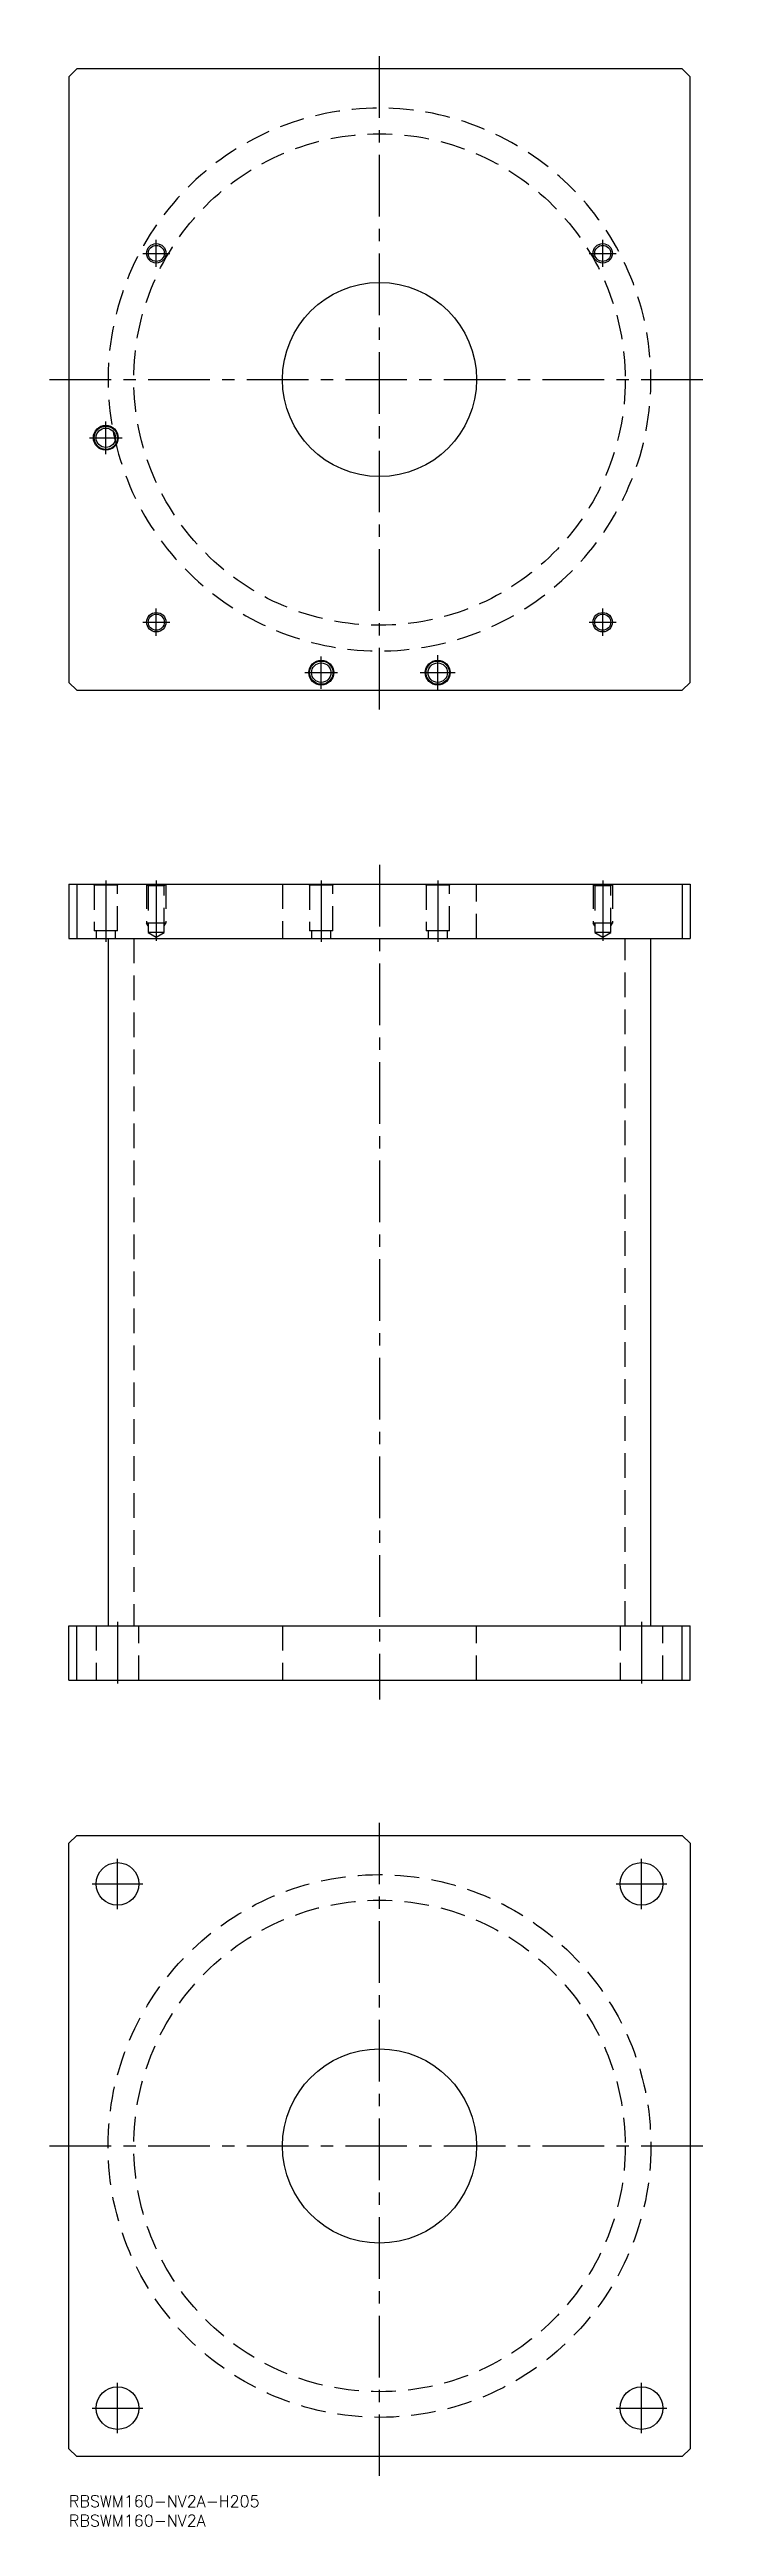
# Model space of a CAD drawing. Extents: x -5 to 165, y -8 to 630.
import ezdxf

# ---------------------------------------------------------------- set-up
doc = ezdxf.new("R2010")
doc.units = 0
doc.header["$LTSCALE"] = 0.5
doc.linetypes.add('CENTER', pattern=[50.8, 31.75, -6.35, 6.35, -6.35])
doc.linetypes.add('DASHED', pattern=[19.05, 12.7, -6.35])
for name, color, linetype in [('MSM_CENTER', 1, 'CENTER'), ('MSM_CONTINUOUS', 7, 'CONTINUOUS'), ('MSM_DASHED', 4, 'DASHED'), ('MSM_NARROW', 5, 'CONTINUOUS'), ('MSM_PART_NUMBER', 7, 'CONTINUOUS')]:
    doc.layers.add(name, color=color, linetype=linetype)
doc.styles.get("Standard").update_dxf_attribs({"font": 'txt.shx', "height": 3, "bigfont": 'bigfont.shx'})

msp = doc.modelspace()

# ---------------------------------------------------------------- linework, layer by layer
at = {"layer": 'MSM_CENTER'}
for p, q in [((80, 460), (80, 630)), ((22.5, 574), (22.5, 581)), ((137.5, 574), (137.5, 581)), ((19, 577.5), (26, 577.5)), ((134, 577.5), (141, 577.5)), ((-5, 545), (165, 545)), ((5.3, 530), (13.7, 530)), ((9.5, 525.8), (9.5, 534.2)), ((22.5, 479), (22.5, 486)), ((137.5, 479), (137.5, 486)), ((19, 482.5), (26, 482.5)), ((134, 482.5), (141, 482.5)), ((65, 465.3), (65, 473.7)), ((95, 465), (95, 474)), ((60.8, 469.5), (69.2, 469.5)), ((90.5, 469.5), (99.5, 469.5)), ((9.5, 416), (9.5, 400)), ((22.5, 416), (22.5, 400.407)), ((65, 416), (65, 400)), ((80, 420), (80, 205)), ((95, 416), (95, 400)), ((137.5, 416), (137.5, 400.407)), ((12.5, 225), (12.5, 209)), ((147.5, 225), (147.5, 209)), ((80, 5), (80, 175)), ((12.5, 151), (12.5, 164)), ((147.5, 151), (147.5, 164)), ((6, 157.5), (19, 157.5)), ((141, 157.5), (154, 157.5)), ((-5, 90), (165, 90)), ((12.5, 16), (12.5, 29)), ((147.5, 16), (147.5, 29)), ((6, 22.5), (19, 22.5)), ((141, 22.5), (154, 22.5))]:
    msp.add_line(p, q, dxfattribs=at)
at = {"layer": 'MSM_CONTINUOUS'}
for p, q in [((2, 625), (0, 623)), ((0, 623), (0, 467)), ((158, 625), (2, 625)), ((160, 623), (158, 625)), ((160, 467), (160, 623)), ((0, 467), (2, 465)), ((158, 465), (160, 467)), ((2, 465), (158, 465)), ((0, 415), (160, 415)), ((0, 415), (0, 401)), ((2, 415), (2, 401)), ((158, 415), (158, 401)), ((160, 415), (160, 401)), ((0, 401), (160, 401)), ((10.1, 401), (10.1, 224)), ((149.9, 224), (149.9, 401)), ((0, 210), (0, 224)), ((0, 224), (160, 224)), ((2, 210), (2, 224)), ((158, 210), (158, 224)), ((160, 210), (160, 224)), ((0, 210), (160, 210)), ((0, 168), (2, 170)), ((0, 12), (0, 168)), ((2, 170), (158, 170)), ((158, 170), (160, 168)), ((160, 168), (160, 12)), ((2, 10), (0, 12)), ((158, 10), (2, 10)), ((160, 12), (158, 10))]:
    msp.add_line(p, q, dxfattribs=at)
for centre, radius in [((22.5, 577.5), 2.067), ((137.5, 577.5), 2.067), ((80, 545), 25), ((9.5, 530), 3.2), ((9.5, 530), 3), ((9.5, 530), 2.5), ((22.5, 482.5), 2.067), ((137.5, 482.5), 2.067), ((65, 469.5), 3.2), ((65, 469.5), 3), ((95, 469.5), 3.2), ((95, 469.5), 3), ((65, 469.5), 2.5), ((95, 469.5), 2.5), ((12.5, 157.5), 5.5), ((147.5, 157.5), 5.5), ((80, 90), 25), ((12.5, 22.5), 5.5), ((147.5, 22.5), 5.5)]:
    msp.add_circle(centre, radius, dxfattribs=at)
msp.add_arc((80, 545), 69.9, 191.020888, 193.002068, dxfattribs=at)
at = {"layer": 'MSM_DASHED'}
for p, q in [((6.3, 415), (6.5, 414.8)), ((6.5, 414.8), (6.5, 403)), ((12.5, 414.8), (6.5, 414.8)), ((12.5, 414.8), (12.7, 415)), ((12.5, 403), (12.5, 414.8)), ((20, 415), (20.433, 414.567)), ((20, 415), (20, 405)), ((24.567, 414.567), (25, 415)), ((25, 415), (25, 405)), ((55, 415), (55, 401)), ((61.8, 415), (62, 414.8)), ((62, 414.8), (62, 403)), ((68, 414.8), (62, 414.8)), ((68, 414.8), (68.2, 415)), ((68, 403), (68, 414.8)), ((91.8, 415), (92, 414.8)), ((92, 414.8), (92, 403)), ((98, 414.8), (92, 414.8)), ((98, 414.8), (98.2, 415)), ((98, 403), (98, 414.8)), ((105, 401), (105, 415)), ((135, 415), (135.433, 414.567)), ((135, 415), (135, 405)), ((139.567, 414.567), (140, 415)), ((140, 415), (140, 405)), ((20.433, 414.567), (20.433, 402.6)), ((24.567, 414.567), (20.433, 414.567)), ((24.567, 402.6), (24.567, 414.567)), ((135.433, 414.567), (135.433, 402.6)), ((139.567, 414.567), (135.433, 414.567)), ((139.567, 402.6), (139.567, 414.567)), ((12.5, 403), (6.5, 403)), ((7, 403), (7, 401)), ((12, 401), (12, 403)), ((25, 405), (20, 405)), ((20.433, 404.25), (20, 405)), ((20.433, 402.6), (22.5, 401.407)), ((24.567, 402.6), (20.433, 402.6)), ((22.5, 401.407), (24.567, 402.6)), ((24.567, 404.25), (25, 405)), ((68, 403), (62, 403)), ((62.5, 403), (62.5, 401)), ((67.5, 401), (67.5, 403)), ((98, 403), (92, 403)), ((92.5, 403), (92.5, 401)), ((97.5, 401), (97.5, 403)), ((140, 405), (135, 405)), ((135.433, 404.25), (135, 405)), ((135.433, 402.6), (137.5, 401.407)), ((139.567, 402.6), (135.433, 402.6)), ((137.5, 401.407), (139.567, 402.6)), ((139.567, 404.25), (140, 405)), ((16.7, 401), (16.7, 224)), ((143.3, 224), (143.3, 401)), ((7, 224), (7, 210)), ((18, 210), (18, 224)), ((55, 224), (55, 210)), ((105, 210), (105, 224)), ((142, 224), (142, 210)), ((153, 210), (153, 224))]:
    msp.add_line(p, q, dxfattribs=at)
for centre, radius in [((80, 545), 63.3), ((80, 90), 69.9), ((80, 90), 63.3)]:
    msp.add_circle(centre, radius, dxfattribs=at)
msp.add_arc((80, 545), 69.9, 193.002068, 191.020888, dxfattribs=at)
at = {"layer": 'MSM_NARROW'}
for centre in [(22.5, 577.5), (137.5, 577.5), (22.5, 482.5), (137.5, 482.5)]:
    msp.add_circle(centre, 2.5, dxfattribs=at)

# ---------------------------------------------------------------- texts
at = {"layer": 'MSM_PART_NUMBER'}
for s, p in [('RBSWM160-NV2A-H205', (0, -3)), ('RBSWM160-NV2A', (0, -8))]:
    msp.add_text(s, height=3, dxfattribs=at).set_placement(p)

doc.saveas('drawing.dxf')
